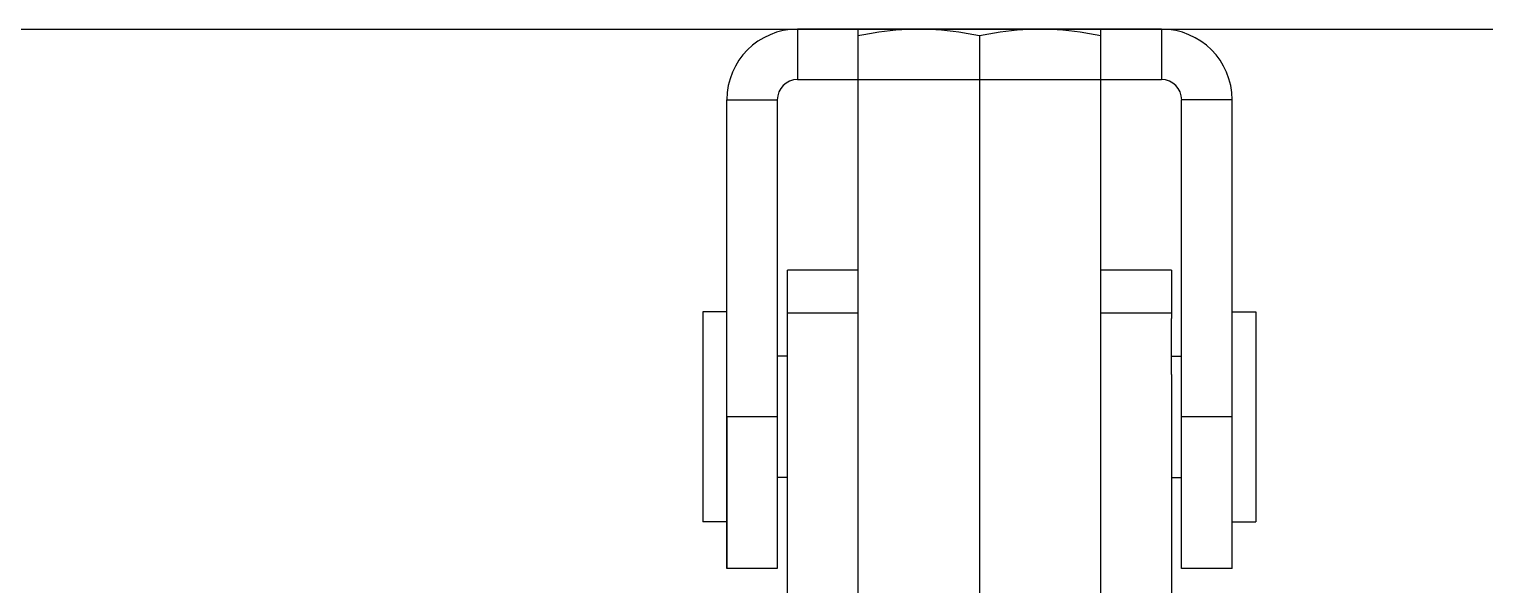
# Model space of a CAD drawing. Extents: x 27938 to 1507990, y 110129 to 923079.
# Drawn here: x 548764 to 549942, y 369088 to 369538 of the extents above; entities that cross this region are included whole.
import ezdxf

# ---------------------------------------------------------------- set-up
doc = ezdxf.new("R2010")
doc.units = 0
doc.header["$LTSCALE"] = 1000
doc.header["$MEASUREMENT"] = 0
doc.layers.add('BZ', color=2, linetype='Continuous')

msp = doc.modelspace()

# ---------------------------------------------------------------- linework, layer by layer
for p, q in [((549679.9, 369537.9), (549385.5, 369537.9)), ((549385.5, 369537.9), (549385.5, 369497)), ((549630.8, 369537.9), (549434.5, 369537.9)), ((549434.5, 368911.3), (549434.5, 369537.9)), ((549532.7, 369532.4), (549532.7, 368916.8)), ((549630.8, 368911.3), (549630.8, 369537.9)), ((549679.9, 369537.9), (549679.9, 369497)), ((549679.9, 369497), (549385.5, 369497)), ((549328.2, 369480.7), (549369.1, 369480.7)), ((549328.2, 369101.6), (549328.2, 369480.7)), ((549369.1, 369480.7), (549369.1, 369101.6)), ((549696.2, 369320.1), (549696.2, 369480.7)), ((549737.1, 369480.7), (549696.2, 369480.7)), ((549737.1, 369101.6), (549737.1, 369480.7)), ((549434.5, 369342.8), (549377.3, 369342.8)), ((549377.3, 369027.7), (549377.3, 369342.8)), ((549688, 369342.8), (549630.8, 369342.8)), ((549688, 369342.8), (549688, 369303.8)), ((549696.2, 369238.4), (549696.2, 369320.1)), ((549328.2, 369309.2), (549309, 369309.2)), ((549309, 369309.2), (549309, 369139.3)), ((549434.5, 369308.1), (549377.3, 369308.1)), ((549688, 369308.1), (549630.8, 369308.1)), ((549737.1, 369309.2), (549756.3, 369309.2)), ((549756.3, 369309.2), (549756.3, 369139.3)), ((549688, 369258.5), (549688, 369303.8)), ((549377.3, 369273.3), (549369.1, 369273.3)), ((549688, 369273.3), (549696.2, 369273.3)), ((549688, 369258.5), (549688, 369058.5)), ((549696.2, 369101.6), (549696.2, 369238.4)), ((549369.1, 369224.3), (549328.2, 369224.3)), ((549328.2, 369224.3), (549328.2, 369101.6)), ((549737.1, 369224.3), (549696.2, 369224.3)), ((549377.3, 369175.2), (549369.1, 369175.2)), ((549688, 369175.2), (549696.2, 369175.2)), ((549328.2, 369139.3), (549309, 369139.3)), ((549737.1, 369139.3), (549756.3, 369139.3)), ((549369.1, 369101.6), (549328.2, 369101.6)), ((549737.1, 369101.6), (549696.2, 369101.6))]:
    msp.add_line(p, q)
for centre, radius, start, end in [((549385.5, 369480.7), 57.2, 90, 180), ((549679.9, 369480.7), 57.2, 0, 90), ((549385.5, 369480.7), 16.4, 90, 180), ((549679.9, 369480.7), 16.4, 0, 90)]:
    msp.add_arc(centre, radius, start, end)
for points, knots in [([(549483.6, 369537.9), (549471.3, 369537.9), (549454.8, 369536.3), (549438.6, 369533.3), (549434.5, 369532.4)], [0, 0, 0, 0, 0.749211, 1, 1, 1, 1]), ([(549532.7, 369532.4), (549528.6, 369533.3), (549512.4, 369536.3), (549495.9, 369537.9), (549483.6, 369537.9)], [0, 0, 0, 0, 0.250789, 1, 1, 1, 1]), ([(549581.7, 369537.9), (549569.4, 369537.9), (549552.9, 369536.3), (549536.7, 369533.3), (549532.7, 369532.4)], [0, 0, 0, 0, 0.749211, 1, 1, 1, 1]), ([(549630.8, 369532.4), (549626.8, 369533.3), (549610.6, 369536.3), (549594.1, 369537.9), (549581.7, 369537.9)], [0, 0, 0, 0, 0.250789, 1, 1, 1, 1])]:
    msp.add_open_spline(points, degree=3, knots=knots)
at = {"layer": 'BZ'}
msp.add_line((543637, 369537.9), (561709, 369537.9), dxfattribs=at)

doc.saveas('drawing.dxf')
